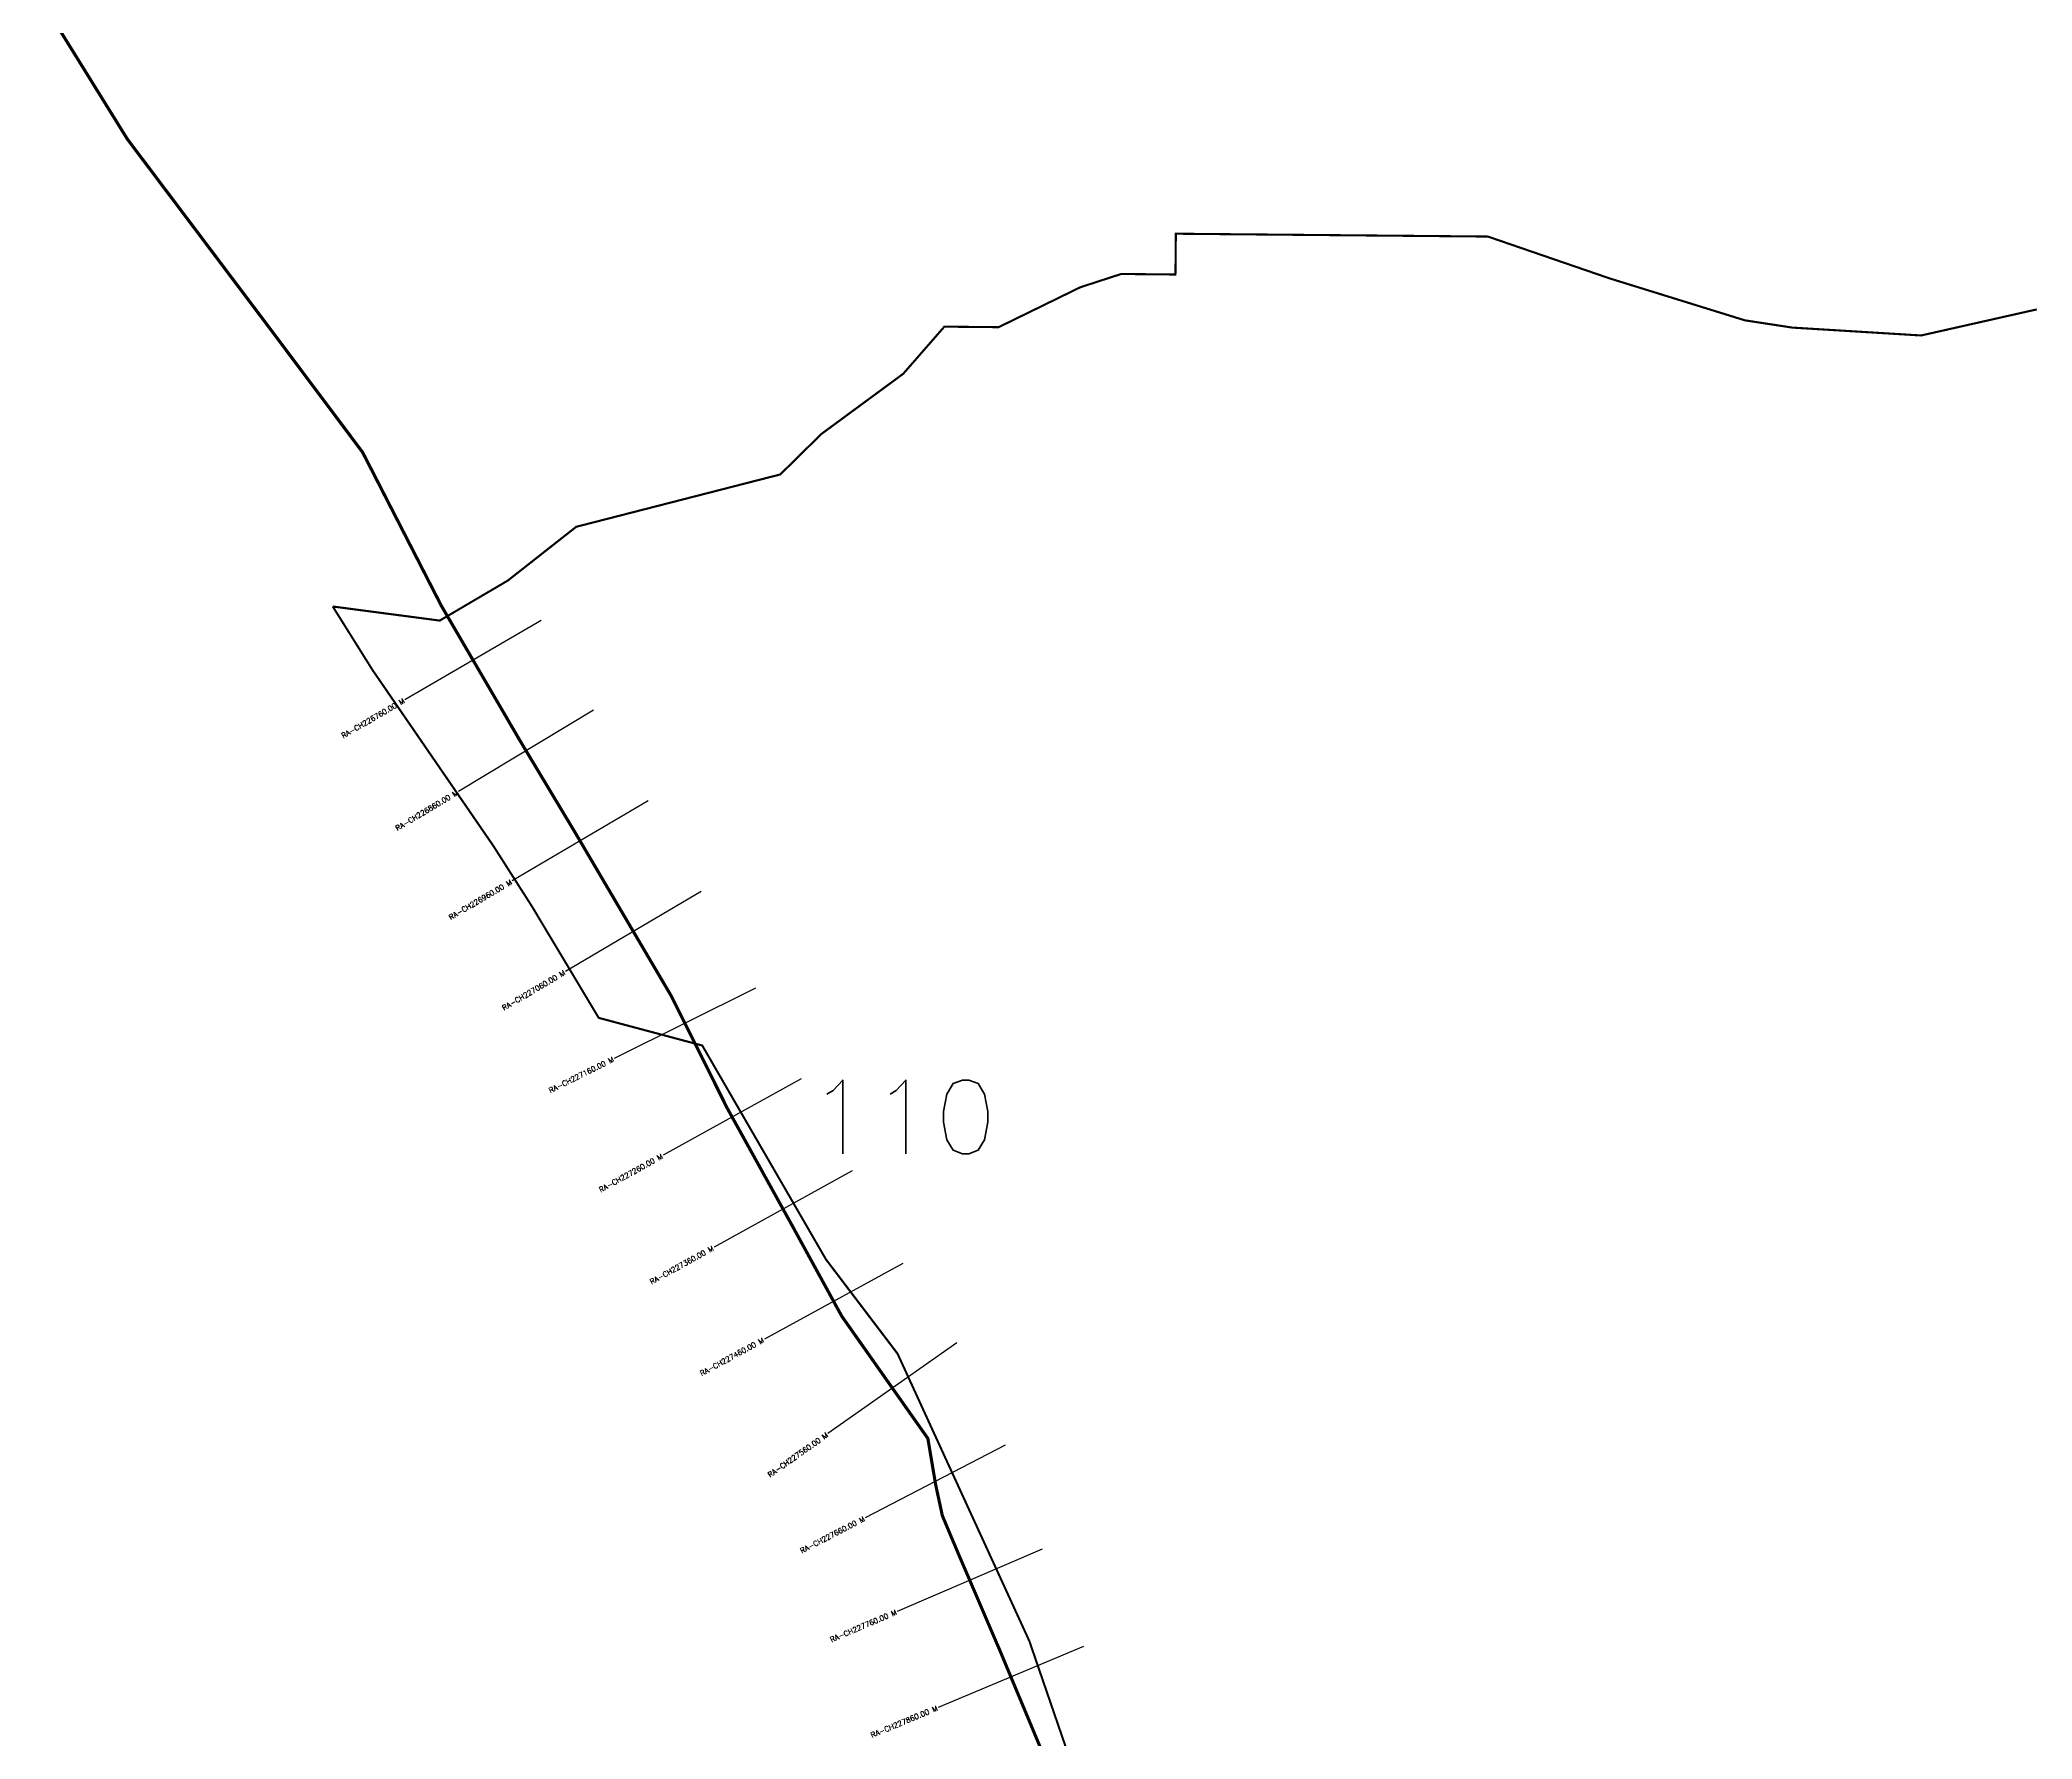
# Model space of a CAD drawing. Header units: metres. Extents: x 276130 to 280848, y 2057034 to 2062087.
# Drawn here: x 277058 to 278953, y 2058773 to 2060390 of the extents above; entities that cross this region are included whole.
import ezdxf
from ezdxf.enums import TextEntityAlignment as Align

# ---------------------------------------------------------------- set-up
doc = ezdxf.new("R2010")
doc.units = ezdxf.units.M
doc.header["$MEASUREMENT"] = 0
for name, color, linetype in [('CS', 134, 'Continuous'), ('CSMark', 6, 'Continuous'), ('NATURALLY PROTECTED', 3, 'Continuous')]:
    doc.layers.add(name, color=color, linetype=linetype)
doc.styles.get("Standard").update_dxf_attribs({"font": 'simplex.shx'})

msp = doc.modelspace()

# ---------------------------------------------------------------- linework, layer by layer
at = {"color": 6, "const_width": 2, "flags": 128}
for points in [[(277336.3, 2059850.9), (277438.1, 2059837.5), (277502.9, 2059875.6), (277567.9, 2059926.7), (277762, 2059976.5), (277801, 2060014.9), (277879, 2060072.3), (277918.1, 2060117.1), (277969.7, 2060116.6), (278047.5, 2060154.6), (278086.3, 2060167.2), (278137.9, 2060166.7), (278138.3, 2060205.5), (278435.1, 2060202.8), (278550.9, 2060163), (278679.6, 2060123.1), (278724.7, 2060116.2), (278847.2, 2060108.7), (278957.2, 2060133.5)], [(278053.5, 2058707.9), (278007, 2058843.3), (277998.9, 2058866.9), (277915.6, 2059048.5), (277873.6, 2059140.1), (277805.5, 2059229.8), (277687.8, 2059433.3), (277589.3, 2059459.6), (277526, 2059565.3), (277488.8, 2059623.6), (277374.4, 2059790.1), (277336.3, 2059850.9)]]:
    msp.add_lwpolyline(points, dxfattribs=at)
at = {"layer": 'CS'}
for p, q in [((277534.5, 2059837.7), (277404.9, 2059762.2)), ((277584.5, 2059752.2), (277455.9, 2059675)), ((277636.2, 2059665.9), (277506.9, 2059589.8)), ((277686.9, 2059579.7), (277557.6, 2059503.7)), ((277738.4, 2059488), (277604.1, 2059421)), ((277781.9, 2059401.5), (277650.6, 2059329)), ((277830.3, 2059314), (277699, 2059241.4)), ((277878.5, 2059226), (277746.9, 2059154)), ((277930, 2059150.5), (277807.4, 2059064.1)), ((277975.9, 2059053.1), (277842.8, 2058984)), ((278011.2, 2058954.1), (277873.3, 2058895)), ((278050.6, 2058861.5), (277912.2, 2058803.6))]:
    msp.add_line(p, q, dxfattribs=at)
at = {"layer": 'NATURALLY PROTECTED', "const_width": 3, "flags": 128}
msp.add_lwpolyline([(277059.2, 2060427.3), (277141, 2060295.4), (277275.3, 2060117), (277364.7, 2059997.6), (277439.6, 2059851.6), (277515, 2059722.3), (277567.5, 2059634.8), (277658.5, 2059480.1), (277711.7, 2059373.4), (277771.4, 2059265.5), (277820.5, 2059175.8), (277902.4, 2059059.5), (277909.8, 2059015.6), (277916.2, 2058986), (277931, 2058950.8), (277970.7, 2058858.3), (278010.5, 2058762.9)], dxfattribs=at)

# ---------------------------------------------------------------- texts
at = {"insert": (277788.4, 2059400.4), "char_height": 70, "attachment_point": 1}
msp.add_mtext_dynamic_manual_height_columns('110', width=95.172, gutter_width=1, heights=[0], dxfattribs=at)
at = {"layer": 'CSMark'}
for s, rotation, p in [('RA-CH226760.00 M', 30.2426, (277404, 2059761.7)), ('RA-CH226860.00 M', 30.9825, (277455, 2059674.5)), ('RA-CH226960.00 M', 30.4615, (277506.1, 2059589.3)), ('RA-CH227060.00 M', 30.4615, (277556.8, 2059503.1)), ('RA-CH227160.00 M', 26.5218, (277603.3, 2059420.6)), ('RA-CH227260.00 M', 28.9298, (277649.7, 2059328.5)), ('RA-CH227360.00 M', 28.9298, (277698.1, 2059241)), ('RA-CH227460.00 M', 28.6726, (277746, 2059153.6)), ('RA-CH227560.00 M', 35.1773, (277806.6, 2059063.5)), ('RA-CH227660.00 M', 27.421, (277841.9, 2058983.6)), ('RA-CH227760.00 M', 23.2038, (277872.4, 2058894.6)), ('RA-CH227860.00 M', 22.6881, (277911.3, 2058803.3))]:
    msp.add_text(s, height=5, rotation=rotation, dxfattribs=at).set_placement(p, align=Align.MIDDLE_RIGHT)

doc.saveas('drawing.dxf')
